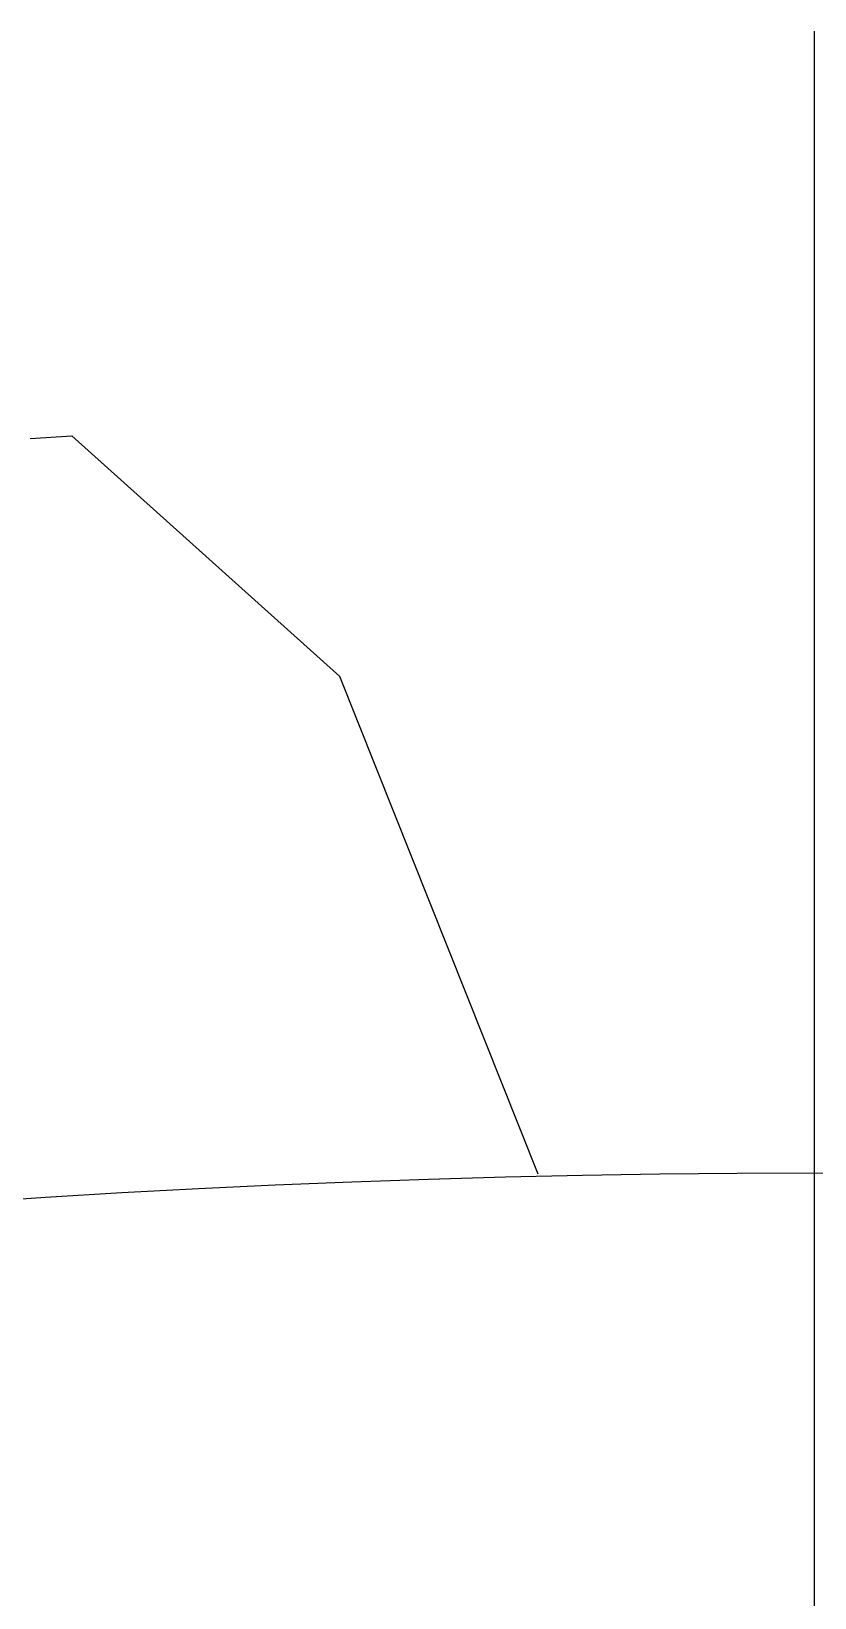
# Model space of a CAD drawing. Extents: x -381 to 213, y -63 to 250.
# Drawn here: x 71.09 to 75.18, y 209.51 to 217.69 of the extents above; entities that cross this region are included whole.
import ezdxf

# ---------------------------------------------------------------- set-up
doc = ezdxf.new("R2010")
doc.units = 0
doc.header["$MEASUREMENT"] = 0
doc.linetypes.add('K5LT_AXLED', pattern=[19.5, 15, -1.5, 1.5, -1.5])
doc.linetypes.add('K5LT_BASIC', pattern=[0])
doc.layers.add('Системный слой', color=7, linetype='Continuous')

# ---------------------------------------------------------------- blocks, each defined once
blk = doc.blocks.new('*U')
at = {"layer": 'Системный слой', "color": 30, "linetype": 'K5LT_AXLED'}
for p, q in [((94.0125, 5.9815), (94.0125, 74.478)), ((94.0125, 5.9815), (94.0125, 74.478)), ((94.0125, 5.9821), (94.0125, 72.4968)), ((94.0125, 5.9821), (94.0125, 72.4968)), ((94.0125, 5.9815), (94.0125, 70.5156)), ((94.0125, 5.9815), (94.0125, 70.5156))]:
    blk.add_line(p, q, dxfattribs=at)
at = {"layer": 'Системный слой', "color": 5, "linetype": 'K5LT_BASIC'}
blk.add_line((89.9164, 72.3517), (90.1328, 72.3652), dxfattribs=at)
blk.add_line((89.9164, 72.3517), (90.1328, 72.3652), dxfattribs=at)
blk.add_lwpolyline([(92.5688, 68.5091), (91.533, 71.1076), (90.1328, 72.3652)], dxfattribs=at)
blk.add_lwpolyline([(92.5688, 68.5091), (91.533, 71.1076), (90.1328, 72.3652)], dxfattribs=at)
blk = doc.blocks.new('*F')
at = {"layer": 'Системный слой', "color": 5, "linetype": 'K5LT_BASIC'}
blk.add_circle((94.0125, 5.9815), 62.5341, dxfattribs=at)
blk.add_circle((94.0125, 5.9815), 62.5341, dxfattribs=at)
at = {"layer": 'Системный слой'}
blk.add_blockref('*U', (0, 0), dxfattribs=at)
blk.add_blockref('*U', (0, 0), dxfattribs=at)
blk.add_blockref('*U', (0, 0), dxfattribs=at)
blk.add_blockref('*U', (0, 0), dxfattribs=at)
blk.add_blockref('*U', (0, 0), dxfattribs=at)
blk.add_blockref('*U', (0, 0), dxfattribs=at)
blk.add_blockref('*U', (0, 0), dxfattribs=at)
blk.add_blockref('*U', (0, 0), dxfattribs=at)
blk.add_blockref('*U', (0, 0), dxfattribs=at)
blk.add_blockref('*U', (0, 0), dxfattribs=at)
blk.add_blockref('*U', (0, 0), dxfattribs=at)
blk.add_blockref('*U', (0, 0), dxfattribs=at)
blk.add_blockref('*U', (0, 0), dxfattribs=at)
blk.add_blockref('*U', (0, 0), dxfattribs=at)
blk.add_blockref('*U', (0, 0), dxfattribs=at)
blk.add_blockref('*U', (0, 0), dxfattribs=at)
blk.add_blockref('*U', (0, 0), dxfattribs=at)
blk.add_blockref('*U', (0, 0), dxfattribs=at)
blk.add_blockref('*U', (0, 0), dxfattribs=at)
blk.add_blockref('*U', (0, 0), dxfattribs=at)
blk.add_blockref('*U', (0, 0), dxfattribs=at)
blk.add_blockref('*U', (0, 0), dxfattribs=at)
blk.add_blockref('*U', (0, 0), dxfattribs=at)
blk.add_blockref('*U', (0, 0), dxfattribs=at)
blk.add_blockref('*U', (0, 0), dxfattribs=at)
blk.add_blockref('*U', (0, 0), dxfattribs=at)
blk.add_blockref('*U', (0, 0), dxfattribs=at)
blk.add_blockref('*U', (0, 0), dxfattribs=at)
blk.add_blockref('*U', (0, 0), dxfattribs=at)
blk.add_blockref('*U', (0, 0), dxfattribs=at)
blk.add_blockref('*U', (0, 0), dxfattribs=at)
blk.add_blockref('*U', (0, 0), dxfattribs=at)
blk.add_blockref('*U', (0, 0), dxfattribs=at)
blk.add_blockref('*U', (0, 0), dxfattribs=at)
blk.add_blockref('*U', (0, 0), dxfattribs=at)
blk.add_blockref('*U', (0, 0), dxfattribs=at)
blk.add_blockref('*U', (0, 0), dxfattribs=at)
blk.add_blockref('*U', (0, 0), dxfattribs=at)
blk.add_blockref('*U', (0, 0), dxfattribs=at)
blk.add_blockref('*U', (0, 0), dxfattribs=at)
blk.add_blockref('*U', (0, 0), dxfattribs=at)
blk.add_blockref('*U', (0, 0), dxfattribs=at)
blk.add_blockref('*U', (0, 0), dxfattribs=at)
blk.add_blockref('*U', (0, 0), dxfattribs=at)
blk.add_blockref('*U', (0, 0), dxfattribs=at)
blk.add_blockref('*U', (0, 0), dxfattribs=at)
blk.add_blockref('*U', (0, 0), dxfattribs=at)
blk.add_blockref('*U', (0, 0), dxfattribs=at)
blk.add_blockref('*U', (0, 0), dxfattribs=at)
blk.add_blockref('*U', (0, 0), dxfattribs=at)
blk.add_blockref('*U', (0, 0), dxfattribs=at)
blk.add_blockref('*U', (0, 0), dxfattribs=at)
blk.add_blockref('*U', (0, 0), dxfattribs=at)
blk.add_blockref('*U', (0, 0), dxfattribs=at)
blk.add_blockref('*U', (0, 0), dxfattribs=at)
blk.add_blockref('*U', (0, 0), dxfattribs=at)
blk.add_blockref('*U', (0, 0), dxfattribs=at)
blk.add_blockref('*U', (0, 0), dxfattribs=at)
blk.add_blockref('*U', (0, 0), dxfattribs=at)
blk.add_blockref('*U', (0, 0), dxfattribs=at)
blk.add_blockref('*U', (0, 0), dxfattribs=at)
blk.add_blockref('*U', (0, 0), dxfattribs=at)
blk.add_blockref('*U', (0, 0), dxfattribs=at)
blk.add_blockref('*U', (0, 0), dxfattribs=at)
blk.add_blockref('*U', (0, 0), dxfattribs=at)
blk.add_blockref('*U', (0, 0), dxfattribs=at)
blk.add_blockref('*U', (0, 0), dxfattribs=at)
blk.add_blockref('*U', (0, 0), dxfattribs=at)
blk.add_blockref('*U', (0, 0), dxfattribs=at)
blk.add_blockref('*U', (0, 0), dxfattribs=at)
blk.add_blockref('*U', (0, 0), dxfattribs=at)
blk.add_blockref('*U', (0, 0), dxfattribs=at)
blk.add_blockref('*U', (0, 0), dxfattribs=at)
blk.add_blockref('*U', (0, 0), dxfattribs=at)
blk.add_blockref('*U', (0, 0), dxfattribs=at)
blk.add_blockref('*U', (0, 0), dxfattribs=at)
blk.add_blockref('*U', (0, 0), dxfattribs=at)
blk.add_blockref('*U', (0, 0), dxfattribs=at)
blk.add_blockref('*U', (0, 0), dxfattribs=at)
blk.add_blockref('*U', (0, 0), dxfattribs=at)
blk.add_blockref('*U', (0, 0), dxfattribs=at)
blk.add_blockref('*U', (0, 0), dxfattribs=at)
blk.add_blockref('*U', (0, 0), dxfattribs=at)
blk.add_blockref('*U', (0, 0), dxfattribs=at)
blk.add_blockref('*U', (0, 0), dxfattribs=at)
blk.add_blockref('*U', (0, 0), dxfattribs=at)
blk.add_blockref('*U', (0, 0), dxfattribs=at)
blk.add_blockref('*U', (0, 0), dxfattribs=at)
blk.add_blockref('*U', (0, 0), dxfattribs=at)
blk.add_blockref('*U', (0, 0), dxfattribs=at)
blk.add_blockref('*U', (0, 0), dxfattribs=at)
blk.add_blockref('*U', (0, 0), dxfattribs=at)
blk.add_blockref('*U', (0, 0), dxfattribs=at)
blk.add_blockref('*U', (0, 0), dxfattribs=at)
blk.add_blockref('*U', (0, 0), dxfattribs=at)
blk.add_blockref('*U', (0, 0), dxfattribs=at)
blk.add_blockref('*U', (0, 0), dxfattribs=at)
blk.add_blockref('*U', (0, 0), dxfattribs=at)
blk.add_blockref('*U', (0, 0), dxfattribs=at)
blk.add_blockref('*U', (0, 0), dxfattribs=at)
blk.add_blockref('*U', (0, 0), dxfattribs=at)
blk.add_blockref('*U', (0, 0), dxfattribs=at)
blk.add_blockref('*U', (0, 0), dxfattribs=at)
blk.add_blockref('*U', (0, 0), dxfattribs=at)
blk.add_blockref('*U', (0, 0), dxfattribs=at)
blk.add_blockref('*U', (0, 0), dxfattribs=at)
blk.add_blockref('*U', (0, 0), dxfattribs=at)
blk.add_blockref('*U', (0, 0), dxfattribs=at)
blk.add_blockref('*U', (0, 0), dxfattribs=at)
blk.add_blockref('*U', (0, 0), dxfattribs=at)
blk.add_blockref('*U', (0, 0), dxfattribs=at)
blk.add_blockref('*U', (0, 0), dxfattribs=at)
blk.add_blockref('*U', (0, 0), dxfattribs=at)
blk.add_blockref('*U', (0, 0), dxfattribs=at)
blk.add_blockref('*U', (0, 0), dxfattribs=at)
blk.add_blockref('*U', (0, 0), dxfattribs=at)
blk.add_blockref('*U', (0, 0), dxfattribs=at)
blk.add_blockref('*U', (0, 0), dxfattribs=at)
blk.add_blockref('*U', (0, 0), dxfattribs=at)
blk.add_blockref('*U', (0, 0), dxfattribs=at)
blk.add_blockref('*U', (0, 0), dxfattribs=at)
blk.add_blockref('*U', (0, 0), dxfattribs=at)
blk.add_blockref('*U', (0, 0), dxfattribs=at)
blk.add_blockref('*U', (0, 0), dxfattribs=at)
blk.add_blockref('*U', (0, 0), dxfattribs=at)
blk.add_blockref('*U', (0, 0), dxfattribs=at)
blk.add_blockref('*U', (0, 0), dxfattribs=at)
blk.add_blockref('*U', (0, 0), dxfattribs=at)
blk.add_blockref('*U', (0, 0), dxfattribs=at)
blk.add_blockref('*U', (0, 0), dxfattribs=at)
blk.add_blockref('*U', (0, 0), dxfattribs=at)
blk.add_blockref('*U', (0, 0), dxfattribs=at)
blk.add_blockref('*U', (0, 0), dxfattribs=at)
blk.add_blockref('*U', (0, 0), dxfattribs=at)
blk.add_blockref('*U', (0, 0), dxfattribs=at)
blk.add_blockref('*U', (0, 0), dxfattribs=at)
blk.add_blockref('*U', (0, 0), dxfattribs=at)
blk.add_blockref('*U', (0, 0), dxfattribs=at)
blk.add_blockref('*U', (0, 0), dxfattribs=at)
blk.add_blockref('*U', (0, 0), dxfattribs=at)
blk.add_blockref('*U', (0, 0), dxfattribs=at)
blk.add_blockref('*U', (0, 0), dxfattribs=at)
blk.add_blockref('*U', (0, 0), dxfattribs=at)
blk.add_blockref('*U', (0, 0), dxfattribs=at)
blk.add_blockref('*U', (0, 0), dxfattribs=at)
blk.add_blockref('*U', (0, 0), dxfattribs=at)
blk.add_blockref('*U', (0, 0), dxfattribs=at)
blk.add_blockref('*U', (0, 0), dxfattribs=at)
blk.add_blockref('*U', (0, 0), dxfattribs=at)
blk.add_blockref('*U', (0, 0), dxfattribs=at)
blk.add_blockref('*U', (0, 0), dxfattribs=at)
blk.add_blockref('*U', (0, 0), dxfattribs=at)
blk.add_blockref('*U', (0, 0), dxfattribs=at)
blk.add_blockref('*U', (0, 0), dxfattribs=at)
blk.add_blockref('*U', (0, 0), dxfattribs=at)
blk.add_blockref('*U', (0, 0), dxfattribs=at)
blk.add_blockref('*U', (0, 0), dxfattribs=at)
blk.add_blockref('*U', (0, 0), dxfattribs=at)
blk.add_blockref('*U', (0, 0), dxfattribs=at)
blk.add_blockref('*U', (0, 0), dxfattribs=at)
blk.add_blockref('*U', (0, 0), dxfattribs=at)
blk.add_blockref('*U', (0, 0), dxfattribs=at)
blk.add_blockref('*U', (0, 0), dxfattribs=at)
blk.add_blockref('*U', (0, 0), dxfattribs=at)
blk.add_blockref('*U', (0, 0), dxfattribs=at)
blk.add_blockref('*U', (0, 0), dxfattribs=at)
blk.add_blockref('*U', (0, 0), dxfattribs=at)
blk.add_blockref('*U', (0, 0), dxfattribs=at)
blk.add_blockref('*U', (0, 0), dxfattribs=at)
blk.add_blockref('*U', (0, 0), dxfattribs=at)
blk.add_blockref('*U', (0, 0), dxfattribs=at)
blk.add_blockref('*U', (0, 0), dxfattribs=at)
blk.add_blockref('*U', (0, 0), dxfattribs=at)
blk.add_blockref('*U', (0, 0), dxfattribs=at)
blk.add_blockref('*U', (0, 0), dxfattribs=at)
blk.add_blockref('*U', (0, 0), dxfattribs=at)
blk.add_blockref('*U', (0, 0), dxfattribs=at)
blk.add_blockref('*U', (0, 0), dxfattribs=at)
blk.add_blockref('*U', (0, 0), dxfattribs=at)
blk.add_blockref('*U', (0, 0), dxfattribs=at)
blk.add_blockref('*U', (0, 0), dxfattribs=at)
blk.add_blockref('*U', (0, 0), dxfattribs=at)
blk.add_blockref('*U', (0, 0), dxfattribs=at)
blk.add_blockref('*U', (0, 0), dxfattribs=at)
blk.add_blockref('*U', (0, 0), dxfattribs=at)
blk.add_blockref('*U', (0, 0), dxfattribs=at)
blk.add_blockref('*U', (0, 0), dxfattribs=at)
blk.add_blockref('*U', (0, 0), dxfattribs=at)
blk.add_blockref('*U', (0, 0), dxfattribs=at)
blk.add_blockref('*U', (0, 0), dxfattribs=at)
blk.add_blockref('*U', (0, 0), dxfattribs=at)
blk.add_blockref('*U', (0, 0), dxfattribs=at)
blk.add_blockref('*U', (0, 0), dxfattribs=at)
blk.add_blockref('*U', (0, 0), dxfattribs=at)
blk.add_blockref('*U', (0, 0), dxfattribs=at)
blk.add_blockref('*U', (0, 0), dxfattribs=at)
blk.add_blockref('*U', (0, 0), dxfattribs=at)
blk.add_blockref('*U', (0, 0), dxfattribs=at)
blk.add_blockref('*U', (0, 0), dxfattribs=at)
blk.add_blockref('*U', (0, 0), dxfattribs=at)
blk.add_blockref('*U', (0, 0), dxfattribs=at)
blk.add_blockref('*U', (0, 0), dxfattribs=at)
blk.add_blockref('*U', (0, 0), dxfattribs=at)
blk.add_blockref('*U', (0, 0), dxfattribs=at)
blk.add_blockref('*U', (0, 0), dxfattribs=at)
blk.add_blockref('*U', (0, 0), dxfattribs=at)
blk.add_blockref('*U', (0, 0), dxfattribs=at)

msp = doc.modelspace()

# ---------------------------------------------------------------- block references
at = {"layer": 'Системный слой'}
msp.add_blockref('*F', (-18.8309, 143.2163), dxfattribs=at)

doc.saveas('drawing.dxf')
